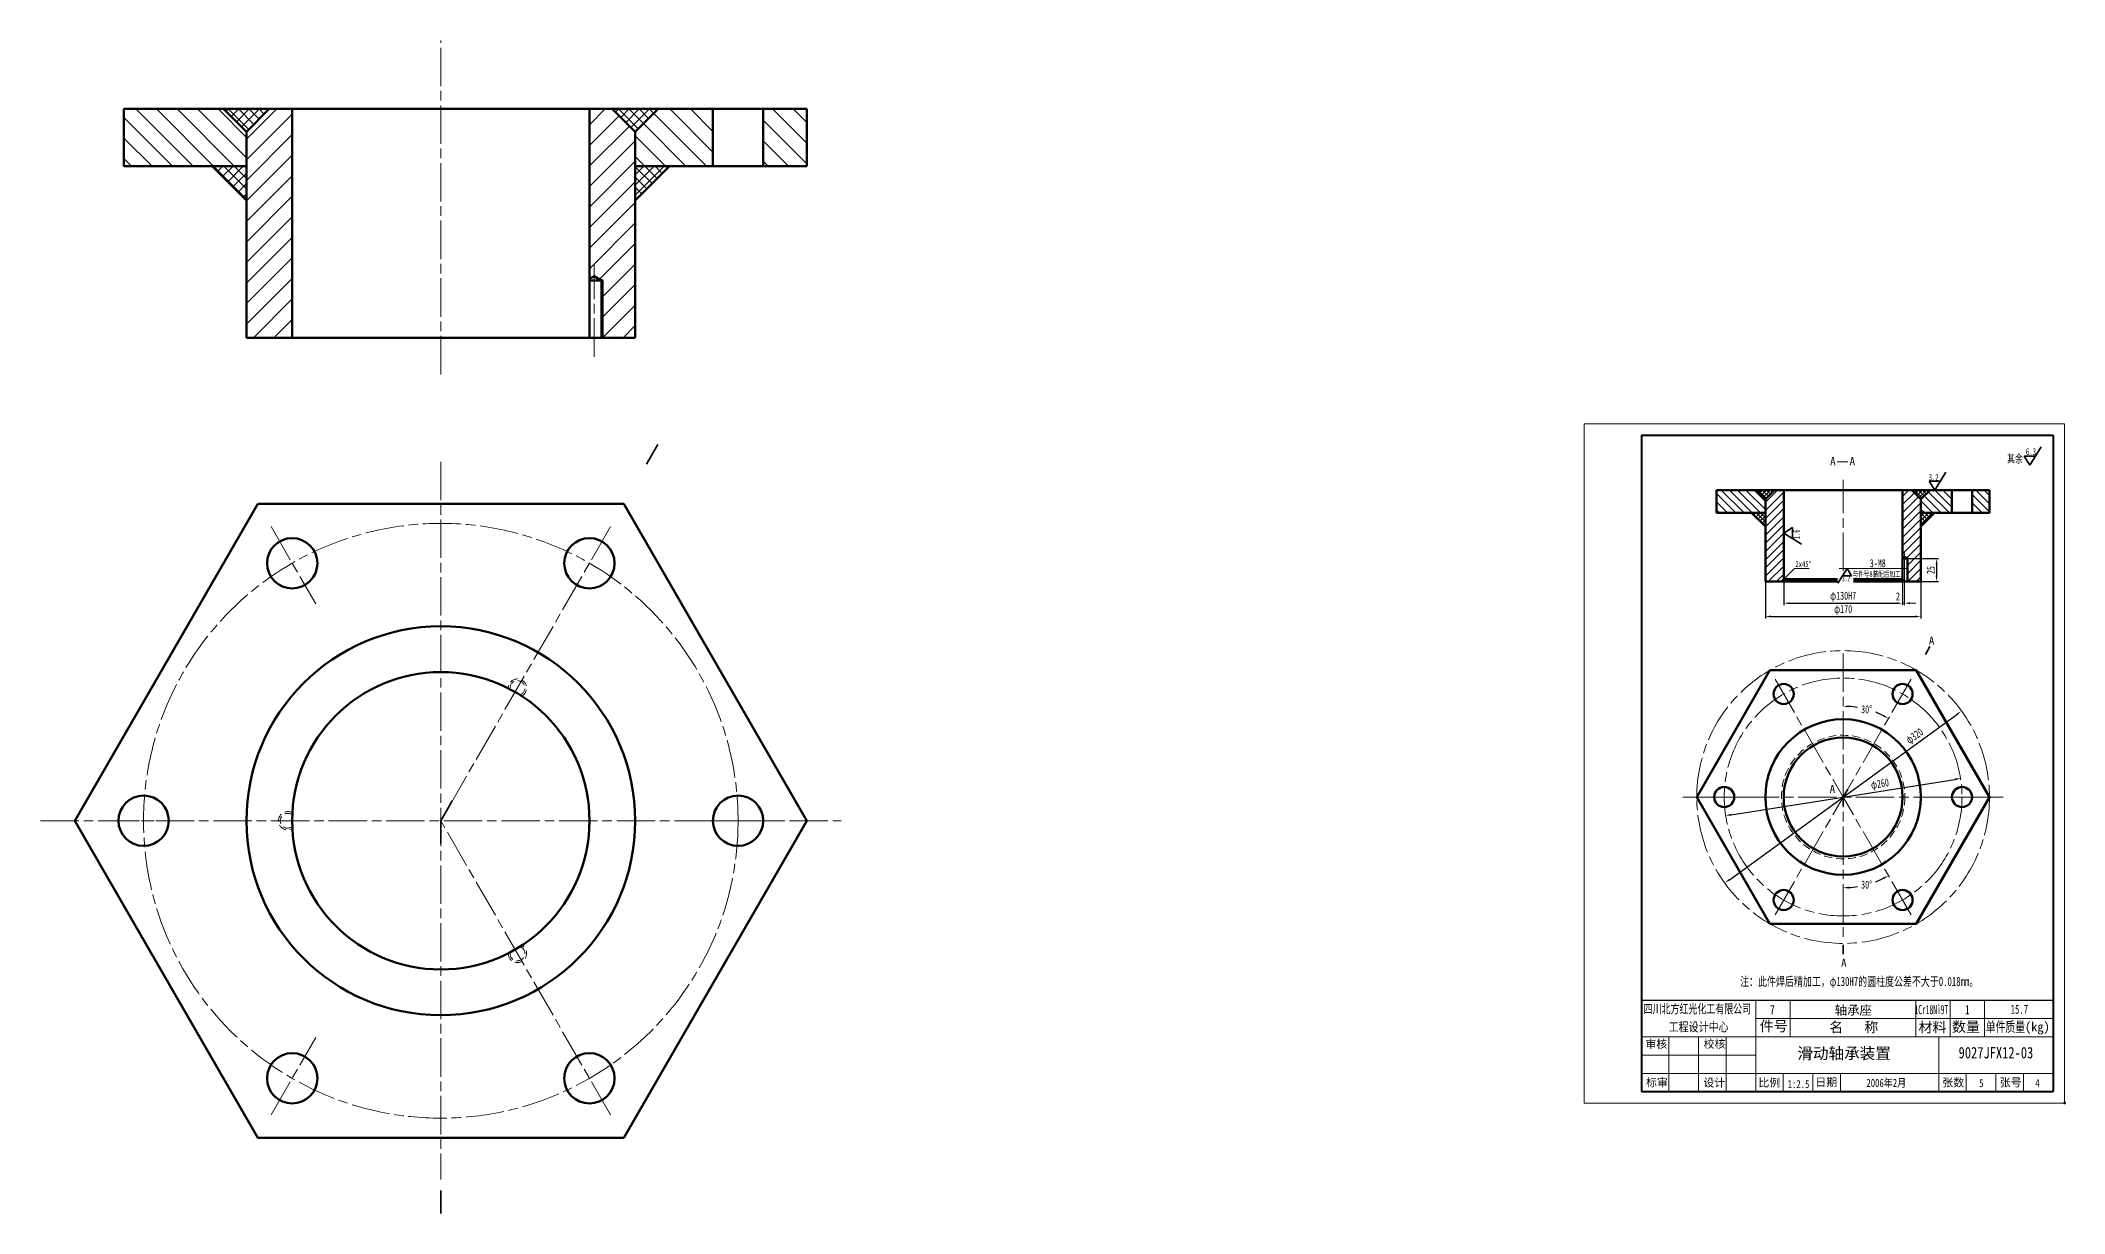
# Model space of a CAD drawing. Header units: millimetres. Extents: x 17368 to 100025, y -24769 to 12950.
# Drawn here: x 71173 to 72058, y -1534 to -1021 of the extents above; entities that cross this region are included whole.
import ezdxf
from ezdxf.enums import TextEntityAlignment as Align

# ---------------------------------------------------------------- set-up
doc = ezdxf.new("R2010")
doc.units = ezdxf.units.MM
doc.header["$LTSCALE"] = 2.8
for name, pattern in [('AM_ISO08W050', [18, 12, -1.5, 3, -1.5]), ('AM_ISO08W050x2', [9, 6, -0.75, 1.5, -0.75]), ('YSYWPCG_HIDDEN', [0.375, 0.25, -0.125])]:
    doc.linetypes.add(name, pattern=pattern)
doc.layers.get('0').update_dxf_attribs({"lineweight": 50})
doc.layers.get('Defpoints').update_dxf_attribs({"lineweight": 50})
for name, color, linetype, lineweight in [('AM_0N', 7, 'Continuous', 50), ('AM_4N', 3, 'Continuous', 15), ('AM_7N', 4, 'AM_ISO08W050', 15), ('bhatch', 5, 'Continuous', 15), ('d1', 3, 'Continuous', 15), ('dim', 7, 'Continuous', 15), ('图层4', 4, 'Continuous', 30), ('图层8', 4, 'Continuous', 50), ('细实线', 5, 'Continuous', 15)]:
    doc.layers.add(name, color=color, linetype=linetype, lineweight=lineweight)
doc.styles.add('1', font='SimSun.ttf', dxfattribs={"height": 5})
doc.styles.add('chinese', font='', dxfattribs={"width": 0.8, "height": 5})
doc.styles.add('仿宋体', font='', dxfattribs={"width": 0.7, "height": 3.5})
doc.styles.add('样式 1', font='', dxfattribs={"width": 0.8, "height": 4})
doc.styles.get('chinese').set_extended_font_data('FangSong_GB2312')
doc.styles.get('仿宋体').set_extended_font_data('FangSong_GB2312')
doc.styles.get('样式 1').set_extended_font_data('FangSong_GB2312')
doc.dimstyles.new('ISO-25', dxfattribs={"dimtxt": 3.5, "dimasz": 2.5, "dimexe": 1.25, "dimexo": 0.625, "dimtad": 1, "dimdsep": 46, "dimtxsty": '仿宋体', "dimcen": 2.5, "dimadec": 0, "dimazin": 0, "dimtfac": 1, "dimtmove": 0, "dimatfit": 1, "dimfxl": 0, "dimarcsym": 0})
pattern_1 = [(45, (5629.4945, -779.306), (-2.24506403, 2.24506403), []), (135, (5629.4945, -779.306), (-2.24506403, -2.24506403), [])]
pattern_2 = [(45, (45673.7587, -1108.839), (-0.89802561, 0.89802561), []), (135, (45673.7587, -1108.839), (-0.89802561, -0.89802561), [])]

# ---------------------------------------------------------------- blocks, each defined once
blk = doc.blocks.new('*D1621')
at = {"layer": 'Defpoints', "color": 0, "lineweight": 15}
for p in [(71989.18, -1247.47), (71989.18, -1257.47), (72001.97, -1257.47)]:
    blk.add_point(p, dxfattribs=at)
at = {"layer": '细实线', "color": 0, "lineweight": -2}
for p, q in [((71989.81, -1247.47), (72002.77, -1247.47)), ((72001.97, -1249.97), (72001.97, -1254.97)), ((71989.81, -1257.47), (72002.77, -1257.47))]:
    blk.add_line(p, q, dxfattribs=at)
at = {"layer": '细实线', "color": 0, "lineweight": 15}
for points in [[(72001.55, -1249.97), (72002.38, -1249.97), (72001.97, -1247.47)], [(72001.55, -1254.97), (72002.38, -1254.97), (72001.97, -1257.47)]]:
    blk.add_solid(points, dxfattribs=at)
at = {"layer": '细实线', "color": 0, "lineweight": 15, "insert": (71999.42, -1252.47), "char_height": 3.5, "attachment_point": 5, "rotation": 90, "style": '仿宋体'}
blk.add_mtext('25', dxfattribs=at)
blk = doc.blocks.new('*D1622')
at = {"layer": 'Defpoints', "color": 0, "lineweight": 15}
for p in [(72012.45, -1343.57), (71909.73, -1359.79)]:
    blk.add_point(p, dxfattribs=at)
at = {"layer": '细实线', "color": 0, "lineweight": -2}
blk.add_line((71912.2, -1359.4), (72009.99, -1343.96), dxfattribs=at)
at = {"layer": '细实线', "color": 0, "lineweight": 15}
for points in [[(72009.92, -1343.55), (72010.05, -1344.37), (72012.45, -1343.57)], [(71912.13, -1358.99), (71912.26, -1359.81), (71909.73, -1359.79)]]:
    blk.add_solid(points, dxfattribs=at)
at = {"layer": '细实线', "color": 0, "lineweight": 15, "insert": (71977.22, -1346.28), "char_height": 3.5, "attachment_point": 5, "rotation": 8.97208, "style": '仿宋体'}
blk.add_mtext('φ260', dxfattribs=at)
blk = doc.blocks.new('*D1623')
at = {"layer": 'Defpoints', "color": 0, "lineweight": 15}
for p in [(72012.88, -1314.08), (71909.3, -1389.28)]:
    blk.add_point(p, dxfattribs=at)
at = {"layer": '细实线', "color": 0, "lineweight": -2}
blk.add_line((71911.33, -1387.81), (72010.86, -1315.55), dxfattribs=at)
at = {"layer": '细实线', "color": 0, "lineweight": 15}
for points in [[(72010.61, -1315.21), (72011.1, -1315.88), (72012.88, -1314.08)], [(71911.08, -1387.48), (71911.57, -1388.15), (71909.3, -1389.28)]]:
    blk.add_solid(points, dxfattribs=at)
at = {"layer": '细实线', "color": 0, "lineweight": 15, "insert": (71992.58, -1325.34), "char_height": 3.5, "attachment_point": 5, "rotation": 35.98204, "style": '仿宋体'}
blk.add_mtext('φ320', dxfattribs=at)
blk = doc.blocks.new('*D1624')
at = {"layer": 'Defpoints', "color": 0, "lineweight": 15}
for p in [(71935.09, -1247.11), (71987.09, -1245.4), (71987.09, -1266.94)]:
    blk.add_point(p, dxfattribs=at)
at = {"layer": '细实线', "color": 0, "lineweight": -2}
for p, q in [((71935.09, -1247.73), (71935.09, -1267.74)), ((71987.09, -1246.02), (71987.09, -1267.74)), ((71937.59, -1266.94), (71984.59, -1266.94))]:
    blk.add_line(p, q, dxfattribs=at)
at = {"layer": '细实线', "color": 0, "lineweight": 15}
for points in [[(71937.59, -1266.53), (71937.59, -1267.36), (71935.09, -1266.94)], [(71984.59, -1266.53), (71984.59, -1267.36), (71987.09, -1266.94)]]:
    blk.add_solid(points, dxfattribs=at)
at = {"layer": '细实线', "color": 0, "lineweight": 15, "insert": (71961.09, -1264.13), "char_height": 3.5, "attachment_point": 5, "style": '仿宋体'}
blk.add_mtext('φ130H7', dxfattribs=at)
blk = doc.blocks.new('*D1625')
at = {"layer": 'Defpoints', "color": 0, "lineweight": 15}
for p in [(71927.09, -1251.52), (71995.09, -1251.52), (71995.09, -1272.77)]:
    blk.add_point(p, dxfattribs=at)
at = {"layer": '细实线', "color": 0, "lineweight": -2}
for p, q in [((71927.09, -1252.14), (71927.09, -1273.57)), ((71995.09, -1252.14), (71995.09, -1273.57)), ((71929.59, -1272.77), (71992.59, -1272.77))]:
    blk.add_line(p, q, dxfattribs=at)
at = {"layer": '细实线', "color": 0, "lineweight": 15}
for points in [[(71929.59, -1272.35), (71929.59, -1273.18), (71927.09, -1272.77)], [(71992.59, -1272.35), (71992.59, -1273.18), (71995.09, -1272.77)]]:
    blk.add_solid(points, dxfattribs=at)
at = {"layer": '细实线', "color": 0, "lineweight": 15, "insert": (71961.09, -1269.95), "char_height": 3.5, "attachment_point": 5, "style": '仿宋体'}
blk.add_mtext('φ170', dxfattribs=at)
blk = doc.blocks.new('*D1626')
at = {"layer": 'Defpoints', "color": 0, "lineweight": 15}
for p in [(71961.09, -1288.93), (71990.8, -1300.23), (71974.66, -1314.4), (71961.09, -1351.68), (71961.09, -1414.43)]:
    blk.add_point(p, dxfattribs=at)
at = {"layer": '细实线', "color": 0, "lineweight": -2}
for start, end in [(80.87708, 86.38848), (63.61152, 68.9679)]:
    blk.add_arc((71961.09, -1351.68), 39.67, start, end, dxfattribs=at)
at = {"layer": '细实线', "color": 0, "lineweight": 15}
for points in [[(71963.58, -1312.51), (71963.6, -1311.67), (71961.09, -1312.01)], [(71978.92, -1315.78), (71978.53, -1316.51), (71980.93, -1317.33)]]:
    blk.add_solid(points, dxfattribs=at)
at = {"layer": '细实线', "color": 0, "lineweight": 15, "insert": (71971.36, -1313.36), "char_height": 3.5, "attachment_point": 5, "rotation": 359, "style": '仿宋体'}
blk.add_mtext('30°', dxfattribs=at)
blk = doc.blocks.new('*D1627')
at = {"layer": 'Defpoints', "color": 0, "lineweight": 15}
for p in [(71961.09, -1288.93), (71961.09, -1351.68), (71967.98, -1390.74), (71990.8, -1403.13), (71961.09, -1414.43)]:
    blk.add_point(p, dxfattribs=at)
at = {"layer": '细实线', "color": 0, "lineweight": -2}
for start, end in [(291.10234, 296.38848), (273.61152, 279.07939)]:
    blk.add_arc((71961.09, -1351.68), 39.67, start, end, dxfattribs=at)
at = {"layer": '细实线', "color": 0, "lineweight": 15}
for points in [[(71978.53, -1386.85), (71978.92, -1387.58), (71980.93, -1386.03)], [(71963.6, -1391.69), (71963.58, -1390.85), (71961.09, -1391.35)]]:
    blk.add_solid(points, dxfattribs=at)
at = {"layer": '细实线', "color": 0, "lineweight": 15, "insert": (71971.36, -1390), "char_height": 3.5, "attachment_point": 5, "rotation": 359, "style": '仿宋体'}
blk.add_mtext('30°', dxfattribs=at)

msp = doc.modelspace()

# ---------------------------------------------------------------- hatches: boundary and pattern name
at = {"layer": '细实线', "lineweight": 15}
h = msp.add_hatch(dxfattribs=at)
h.set_pattern_fill('ANSI31', color=256, scale=2, angle=90, style=0)
h.set_pattern_definition([(135, (5629.4945, -779.306), (-4.49012806, -4.49012806), [])])
h.paths.add_polyline_path([(71262.82582, -1075.89595), (71262.82582, -1060.89595), (71252.82582, -1050.89595), (71209.26182, -1050.89595), (71209.26182, -1075.89595)])
h.paths.add_polyline_path([(71466.8258, -1075.89595), (71466.8258, -1050.89595), (71442.82582, -1050.89595), (71432.82582, -1060.89595), (71432.82582, -1075.89595)])
h.paths.add_polyline_path([(71507.82582, -1075.89595), (71507.82582, -1050.89595), (71488.8258, -1050.89595), (71488.8258, -1075.89595)])
h = msp.add_hatch(dxfattribs=at)
h.set_pattern_fill('ANSI37', color=256, style=0)
h.set_pattern_definition(pattern_1)
h.paths.add_polyline_path([(71272.82582, -1050.89595), (71259.82582, -1050.89595), (71252.82582, -1050.89595), (71262.82582, -1060.89595)])
h.paths.add_polyline_path([(71442.82582, -1050.89595), (71435.82582, -1050.89595), (71422.82582, -1050.89595), (71432.82582, -1060.89595)])
h = msp.add_hatch(dxfattribs=at)
h.set_pattern_fill('ANSI31', color=256, scale=2, style=0)
h.paths.add_polyline_path([(71262.82582, -1150.89595), (71282.82582, -1150.89595), (71282.82582, -1050.89595), (71272.82582, -1050.89595), (71262.82582, -1060.89595)])
h.paths.add_polyline_path([(71412.82582, -1125.18397), (71414.82582, -1124.02927), (71418.05901, -1125.89595), (71418.82582, -1125.89595), (71418.82582, -1131.66276), (71418.82582, -1150.89595), (71432.82582, -1150.89595), (71432.82582, -1060.89595), (71422.82582, -1050.89595), (71412.82582, -1050.89595)])
h = msp.add_hatch(dxfattribs=at)
h.set_pattern_fill('ANSI37', color=256, style=0)
h.set_pattern_definition(pattern_1)
h.paths.add_polyline_path([(71262.82582, -1090.89595), (71262.82582, -1075.89595), (71247.82582, -1075.89595)])
h.paths.add_polyline_path([(71432.82582, -1090.89595), (71447.82582, -1075.89595), (71432.82582, -1075.89595)])
h = msp.add_hatch(dxfattribs=at)
h.set_pattern_fill('ANSI31', color=256, scale=0.8, angle=90, style=0)
h.set_pattern_definition([(135, (45673.7587, -1108.839), (-1.79605122, -1.79605122), [])])
h.paths.add_polyline_path([(71927.09124, -1227.47499), (71927.09124, -1221.47499), (71923.09124, -1217.47499), (71905.66564, -1217.47499), (71905.66564, -1227.47499)])
h.paths.add_polyline_path([(72008.69123, -1227.47499), (72008.69123, -1217.47499), (71999.09124, -1217.47499), (71995.09124, -1221.47499), (71995.09124, -1227.47499)])
h.paths.add_polyline_path([(72025.09124, -1227.47499), (72025.09124, -1217.47499), (72017.49123, -1217.47499), (72017.49123, -1227.47499)])
h = msp.add_hatch(dxfattribs=at)
h.set_pattern_fill('ANSI37', color=256, scale=0.4, style=0)
h.set_pattern_definition(pattern_2)
h.paths.add_polyline_path([(71931.09124, -1217.47499), (71925.89124, -1217.47499), (71923.09124, -1217.47499), (71927.09124, -1221.47499)])
h.paths.add_polyline_path([(71999.09124, -1217.47499), (71996.29124, -1217.47499), (71991.09124, -1217.47499), (71995.09124, -1221.47499)])
h = msp.add_hatch(dxfattribs=at)
h.set_pattern_fill('ANSI31', color=256, scale=0.8, style=0)
h.set_pattern_definition([(45, (43421.961, -797.1166), (-1.79605122, 1.79605122), [])])
h.paths.add_polyline_path([(71927.09124, -1257.47499), (71935.09124, -1257.47499), (71935.09124, -1217.47499), (71931.09124, -1217.47499), (71927.09124, -1221.47499)])
h.paths.add_polyline_path([(71987.09124, -1247.1902), (71987.89124, -1246.72832), (71989.18451, -1247.47499), (71989.49124, -1247.47499), (71989.49124, -1249.78172), (71989.49124, -1257.47499), (71995.09124, -1257.47499), (71995.09124, -1221.47499), (71991.09124, -1217.47499), (71987.09124, -1217.47499)])
h = msp.add_hatch(dxfattribs=at)
h.set_pattern_fill('ANSI37', color=256, scale=0.4, style=0)
h.set_pattern_definition(pattern_2)
h.paths.add_polyline_path([(71927.09124, -1233.47499), (71927.09124, -1227.47499), (71921.09124, -1227.47499)])
h.paths.add_polyline_path([(71995.09124, -1233.47499), (72001.09124, -1227.47499), (71995.09124, -1227.47499)])

# ---------------------------------------------------------------- linework, layer by layer
for p, q in [((71209.26182, -1050.89595), (71209.26182, -1075.89595)), ((71456.9542, -1050.89595), (71209.26182, -1050.89595)), ((71262.82582, -1060.89595), (71252.82582, -1050.89595)), ((71262.82582, -1060.89595), (71272.82582, -1050.89595)), ((71282.82582, -1150.89595), (71282.82582, -1050.89595)), ((71412.82582, -1150.89595), (71412.82582, -1050.89595)), ((71432.82582, -1060.89595), (71422.82582, -1050.89595)), ((71432.82582, -1060.89595), (71442.82582, -1050.89595)), ((71507.82582, -1050.89595), (71435.82582, -1050.89595)), ((71507.82582, -1075.89595), (71507.82582, -1050.89595)), ((71262.82582, -1150.89595), (71262.82582, -1060.89595)), ((71432.82582, -1150.89595), (71432.82582, -1060.89595)), ((71209.26182, -1075.89595), (71262.82582, -1075.89595)), ((71262.82582, -1090.89595), (71247.82582, -1075.89595)), ((71507.82582, -1075.89595), (71432.82582, -1075.89595)), ((71432.82582, -1090.89595), (71447.82582, -1075.89595)), ((71412.82582, -1150.89595), (71412.82582, -1125.18397)), ((71262.82582, -1150.89595), (71432.82582, -1150.89595)), ((71905.66564, -1217.47499), (71905.66564, -1227.47499)), ((72004.74259, -1217.47499), (71905.66564, -1217.47499)), ((71927.09124, -1221.47499), (71923.09124, -1217.47499)), ((71927.09124, -1221.47499), (71931.09124, -1217.47499)), ((71927.09124, -1257.47499), (71927.09124, -1221.47499)), ((71935.09124, -1256.47499), (71935.09124, -1217.47499)), ((71987.09124, -1256.47499), (71987.09124, -1217.47499)), ((71995.09124, -1221.47499), (71991.09124, -1217.47499)), ((71995.09124, -1221.47499), (71999.09124, -1217.47499)), ((71995.09124, -1257.47499), (71995.09124, -1221.47499)), ((72025.09124, -1217.47499), (71996.29124, -1217.47499)), ((72025.09124, -1227.47499), (72025.09124, -1217.47499)), ((71905.66564, -1227.47499), (71927.09124, -1227.47499)), ((71927.09124, -1233.47499), (71921.09124, -1227.47499)), ((72025.09124, -1227.47499), (71995.09124, -1227.47499)), ((71995.09124, -1233.47499), (72001.09124, -1227.47499)), ((71987.09124, -1256.47499), (71987.09124, -1247.1902)), ((71935.09124, -1256.47499), (71934.09124, -1257.47499)), ((71935.09124, -1256.47499), (71958.66959, -1256.47499)), ((71965.57459, -1256.47499), (71987.09124, -1256.47499)), ((71988.09124, -1257.47499), (71987.09124, -1256.47499)), ((71927.09124, -1257.47499), (71958.66959, -1257.47499)), ((71965.57459, -1257.47499), (71995.09124, -1257.47499))]:
    msp.add_line(p, q)
at = {"lineweight": 35}
for p, q in [((71437.78806, -1206.23599), (71442.78806, -1197.57573)), ((72045.22798, -1202.60572), (72040.22798, -1202.60572)), ((72040.22798, -1202.60572), (72042.72798, -1206.60572)), ((72042.72798, -1206.60572), (72047.72798, -1198.60572)), ((72001.15049, -1217.47499), (72006.02549, -1209.67499)), ((72001.15049, -1217.47499), (71998.71299, -1213.57499)), ((71998.71299, -1213.57499), (72003.58799, -1213.57499)), ((71938.99124, -1233.89452), (71935.09124, -1236.33202)), ((71935.09124, -1236.33202), (71942.89124, -1241.20702)), ((71938.99124, -1238.76952), (71938.99124, -1233.89452)), ((71962.79919, -1251.76697), (71958.79919, -1258.16697)), ((71960.79919, -1254.96697), (71964.79919, -1254.96697)), ((71964.79919, -1254.96697), (71962.79919, -1251.76697)), ((71997.07613, -1289.35151), (71999.07613, -1285.88741)), ((71347.8258, -1362.05515), (71352.82581, -1353.3949)), ((71961.09123, -1351.67917), (71963.09123, -1348.21507)), ((71961.09124, -1351.67917), (71961.09124, -1355.67917)), ((71347.82582, -1362.05515), (71347.82582, -1372.05515)), ((71961.09124, -1420.35671), (71961.09124, -1416.35671)), ((71347.82582, -1533.74899), (71347.82582, -1523.74899))]:
    msp.add_line(p, q, dxfattribs=at)
for points in [[(71267.82582, -1223.49109), (71187.82582, -1362.05515), (71267.82582, -1500.61921), (71427.82582, -1500.61921), (71507.82582, -1362.05515), (71427.82582, -1223.49109)], [(71929.09124, -1296.25355), (71897.09124, -1351.67917), (71929.09124, -1407.1048), (71993.09124, -1407.1048), (72025.09124, -1351.67917), (71993.09124, -1296.25355)]]:
    msp.add_lwpolyline(points, close=True)
for centre, radius in [((71282.82582, -1249.47184), 11), ((71412.82583, -1249.47184), 11), ((71347.82582, -1362.05515), 85), ((71347.82582, -1362.05515), 65), ((71935.09123, -1306.64585), 4.4), ((71987.09124, -1306.64585), 4.4), ((71961.09124, -1351.67917), 34), ((71961.09124, -1351.67917), 26), ((71217.82581, -1362.05515), 11), ((71477.82583, -1362.05515), 11), ((71909.09123, -1351.67917), 4.4), ((72013.09124, -1351.67917), 4.4), ((71935.09123, -1396.7125), 4.4), ((71987.09124, -1396.7125), 4.4), ((71282.82582, -1474.63846), 11), ((71412.82583, -1474.63846), 11)]:
    msp.add_circle(centre, radius)
at = {"color": 7}
msp.add_point((72057.91076, -1485.4735), dxfattribs=at)
at = {"layer": 'AM_0N', "extrusion": (-1, 6.12303e-17, 0)}
for p, q in [((71466.8258, -1075.89595), (71466.8258, -1050.89595)), ((71488.8258, -1075.89595), (71488.8258, -1050.89595)), ((72008.69123, -1227.47499), (72008.69123, -1217.47499)), ((72017.49123, -1227.47499), (72017.49123, -1217.47499))]:
    msp.add_line(p, q, dxfattribs=at)
at = {"layer": 'AM_0N'}
for p, q in [((71412.82582, -1125.18397), (71414.82582, -1124.02927)), ((71418.05901, -1125.89595), (71414.82582, -1124.02927)), ((71418.05901, -1130.89595), (71418.05901, -1125.89595)), ((71987.09124, -1247.1902), (71987.89124, -1246.72832)), ((71989.18451, -1247.47499), (71987.89124, -1246.72832)), ((71989.18451, -1249.47499), (71989.18451, -1247.47499))]:
    msp.add_line(p, q, dxfattribs=at)
at = {"layer": 'AM_0N', "extrusion": (-8.99393e-13, 1, 0)}
for p, q in [((71412.82582, -1125.89595), (71418.05901, -1125.89595)), ((71412.82582, -1125.89595), (71418.82582, -1125.89595)), ((71987.09124, -1247.47499), (71989.18451, -1247.47499)), ((71987.09124, -1247.47499), (71989.49124, -1247.47499))]:
    msp.add_line(p, q, dxfattribs=at)
at = {"layer": 'AM_0N', "extrusion": (1, 8.99393e-13, 0)}
for p, q in [((71418.05901, -1150.89595), (71418.05901, -1130.89595)), ((71989.18451, -1257.47499), (71989.18451, -1249.47499))]:
    msp.add_line(p, q, dxfattribs=at)
at = {"layer": 'AM_4N'}
for p, q in [((71418.82582, -1131.66276), (71418.82582, -1125.89595)), ((71989.49124, -1249.78172), (71989.49124, -1247.47499))]:
    msp.add_line(p, q, dxfattribs=at)
at = {"layer": 'AM_4N', "extrusion": (1, 8.99393e-13, 0)}
for p, q in [((71418.82582, -1150.89595), (71418.82582, -1131.66276)), ((71989.49124, -1257.47499), (71989.49124, -1249.78172))]:
    msp.add_line(p, q, dxfattribs=at)
at = {"layer": 'AM_4N', "linetype": 'YSYWPCG_HIDDEN', "lineweight": 15, "ltscale": 5}
msp.add_circle((71961.09124, -1351.67917), 27, dxfattribs=at)
for centre, radius, start, end in [((71381.32565, -1304.03141), 4, 298.5084189, 181.49186079), ((71381.32565, -1304.03141), 3.23319, 290.69394531, 189.30633439), ((71280.82572, -1362.05508), 4, 58.50565599, 301.4942197), ((71280.82572, -1362.05508), 3.23319, 50.69024951, 309.30962618), ((71381.32565, -1420.07874), 4, 178.51025006, 61.48959455), ((71381.32565, -1420.07874), 3.23319, 170.6965227, 69.30332192)]:
    msp.add_arc(centre, radius, start, end, dxfattribs=at)
at = {"layer": 'AM_7N', "linetype": 'AM_ISO08W050x2'}
for p, q in [((71347.82582, -1166.9098), (71347.82582, -1020.9536)), ((71347.82582, -1205.1704), (71347.82582, -1518.9399)), ((71961.09124, -1252.84927), (71961.09124, -1213.03527)), ((71273.56356, -1233.42914), (71293.10426, -1267.27463)), ((71422.08808, -1233.42914), (71347.82582, -1362.05515)), ((71961.09124, -1288.92527), (71961.09124, -1414.43307)), ((71931.38633, -1300.22877), (71961.09124, -1351.67917)), ((71990.79614, -1300.22877), (71961.09124, -1351.67917)), ((71891.06095, -1351.67917), (72031.12151, -1351.67917)), ((71901.68143, -1351.67917), (71917.31399, -1351.67917)), ((71931.38633, -1403.12958), (71961.09124, -1351.67917)), ((71990.79614, -1403.12958), (71961.09124, -1351.67917)), ((72020.50105, -1351.67917), (72004.86849, -1351.67917)), ((71172.7501, -1362.05515), (71522.9015, -1362.05515)), ((71199.3013, -1362.05515), (71238.3827, -1362.05515)), ((71422.08808, -1490.68116), (71347.82582, -1362.05515)), ((71496.35034, -1362.05515), (71457.26894, -1362.05515)), ((71273.56356, -1490.68116), (71293.10426, -1456.83567))]:
    msp.add_line(p, q, dxfattribs=at)
at = {"layer": 'AM_7N', "linetype": 'AM_ISO08W050x2', "extrusion": (1, 8.99393e-13, 0)}
for p, q in [((71414.82582, -1159.19595), (71414.82582, -1119.09995)), ((71987.89124, -1260.79499), (71987.89124, -1244.75659))]:
    msp.add_line(p, q, dxfattribs=at)
at = {"layer": 'AM_7N', "linetype": 'AM_ISO08W050x2'}
for centre, radius in [((71347.8258, -1362.05515), 129.99999), ((71961.09124, -1351.67916), 63.99999), ((71961.09123, -1351.67917), 52)]:
    msp.add_circle(centre, radius, dxfattribs=at)
at = {"layer": 'd1', "color": 7}
for p, q in [((71847.91076, -1188.4735), (72057.91076, -1188.4735)), ((71847.91076, -1188.4735), (71847.91076, -1485.4735)), ((72057.91076, -1188.4735), (72057.91076, -1485.4735)), ((71922.91076, -1440.4735), (71922.91076, -1480.4735)), ((71937.91076, -1440.4735), (71937.91076, -1456.4735)), ((71992.91076, -1440.4735), (71992.91076, -1456.4735)), ((72007.91076, -1440.4735), (72007.91076, -1456.4735)), ((72022.91076, -1440.4735), (72022.91076, -1456.4735)), ((71922.91076, -1448.4735), (72052.91076, -1448.4735)), ((71872.91076, -1456.4735), (72052.91076, -1456.4735)), ((71884.91076, -1456.4735), (71884.91076, -1480.4735)), ((71897.91076, -1456.4735), (71897.91076, -1480.4735)), ((71909.91076, -1456.4735), (71909.91076, -1480.4735)), ((72002.91076, -1456.4735), (72002.91076, -1480.4735)), ((71872.91076, -1464.4735), (71922.91076, -1464.4735)), ((71872.91076, -1472.4735), (72052.91076, -1472.4735)), ((71934.91076, -1472.4735), (71934.91076, -1480.4735)), ((71947.91076, -1472.4735), (71947.91076, -1480.4735)), ((71959.91076, -1472.4735), (71959.91076, -1480.4735)), ((72014.91076, -1472.4735), (72014.91076, -1480.4735)), ((72027.91076, -1472.4735), (72027.91076, -1480.4735)), ((72039.91076, -1472.4735), (72039.91076, -1480.4735)), ((71847.91076, -1485.4735), (72057.91076, -1485.4735))]:
    msp.add_line(p, q, dxfattribs=at)
at = {"layer": 'd1', "color": 7, "lineweight": 30}
msp.add_line((71872.91076, -1440.4735), (72052.91076, -1440.4735), dxfattribs=at)
at = {"layer": 'd1', "color": 7}
msp.add_point((72057.91076, -1485.4735), dxfattribs=at)
msp.add_point((72057.91076, -1485.4735), dxfattribs=at)
at = {"layer": '图层8', "color": 7, "lineweight": 40}
for p, q in [((71872.91076, -1193.4735), (72052.91076, -1193.4735)), ((71872.91076, -1193.4735), (71872.91076, -1480.4735)), ((72052.91076, -1193.4735), (72052.91076, -1480.4735)), ((71872.91076, -1480.4735), (72052.91076, -1480.4735))]:
    msp.add_line(p, q, dxfattribs=at)
at = {"layer": '细实线'}
msp.add_line((71958.5319, -1205.08243), (71963.1103, -1205.08243), dxfattribs=at)
at = {"layer": '细实线', "lineweight": 15}
for p, q in [((71934.09124, -1257.47499), (71939.79926, -1251.76697)), ((71939.79926, -1251.76697), (71946.21389, -1251.76697)), ((71959.36849, -1251.76697), (71986.99124, -1251.76697)), ((71987.09124, -1258.09999), (71987.09124, -1267.74187)), ((71987.89124, -1258.09999), (71987.89124, -1267.74187)), ((71987.89124, -1266.94187), (71987.09124, -1266.94187)), ((71990.39124, -1266.94187), (71992.89124, -1266.94187))]:
    msp.add_line(p, q, dxfattribs=at)
for points in [[(71986.99124, -1251.35031), (71986.99124, -1252.18364), (71989.49124, -1251.76697)], [(71984.59124, -1266.52521), (71984.59124, -1267.35854), (71987.09124, -1266.94187)], [(71990.39124, -1266.52521), (71990.39124, -1267.35854), (71987.89124, -1266.94187)]]:
    msp.add_solid(points, dxfattribs=at)

# ---------------------------------------------------------------- texts
at = {"layer": 'bhatch', "style": '仿宋体'}
for s, height, p in [('轴承座', 4, (71965.53375, -1446.871)), ('滑动轴承装置', 5, (71961.51835, -1466.21952))]:
    msp.add_text(s, height=height, dxfattribs=at).set_placement(p, align=Align.CENTER)
for s, width, p in [('1Cr18Ni9Ti', 0.5, (72000.50467, -1446.59779)), ('1', 0.7, (72015.43153, -1446.61735)), ('15.7', 0.7, (72038.1571, -1446.43696))]:
    msp.add_text(s, height=4, dxfattribs=dict(at, width=width)).set_placement(p, align=Align.CENTER)
at = {"layer": 'bhatch', "insert": (71916.04032, -1430.29042), "char_height": 4, "width": 106.095969, "attachment_point": 1, "style": '仿宋体'}
msp.add_mtext('注：此件焊后精加工，φ130H7的圆柱度公差不大于0.018mm。', dxfattribs=at)
at = {"layer": 'bhatch', "style": '样式 1', "width": 0.6, "flags": 4}
msp.add_attdef('6.3', text='6.3', height=3, dxfattribs=at).set_placement((72045.44799, -1202.17903), align=Align.RIGHT)
at = {"layer": 'bhatch', "lineweight": 15, "style": '样式 1', "width": 0.6, "flags": 4}
for height, p in [(2.925, (72002.82466, -1213.33139)), (2.4, (71964.12089, -1257.42854))]:
    msp.add_attdef('3.2', text='6.3', height=height, dxfattribs=at).set_placement(p, align=Align.RIGHT)
at = {"layer": 'bhatch', "style": '样式 1', "width": 0.6, "flags": 4}
msp.add_attdef('1.6', text='6.3', height=2.925, rotation=90, dxfattribs=at).set_placement((71942.09144, -1234.71676), align=Align.RIGHT)
at = {"layer": 'd1', "color": 7}
for s, height, style, p in [('件号', 4.5, 'chinese', (71924.6327, -1454.07932)), ('名   称', 4.5, 'chinese', (71955.01206, -1454.51249)), ('材料', 4.5, 'chinese', (71994.02628, -1454.53954)), ('数量', 4.5, 'chinese', (72008.67106, -1454.36886)), ('(kg)', 4, '1', (72040.59158, -1454.13079))]:
    msp.add_text(s, height=height, dxfattribs=dict(at, style=style)).set_placement(p)
at = {"layer": 'd1', "color": 7, "style": 'chinese', "width": 0.7}
msp.add_text('单件质量', height=4.5, dxfattribs=at).set_placement((72023.4705, -1454.36886))
at = {"layer": 'd1', "color": 7, "char_height": 3.5, "attachment_point": 1, "style": '1'}
for s, insert, width in [('{\\fSimSun|b0|i0|c134|p54;审核}', (71874.6387, -1457.92421), 13.9439355), ('{\\fSimSun|b0|i0|c134|p54;校核}', (71900.07758, -1457.87192), 13.9439355), ('{\\fSimSun|b0|i0|c134|p54;标审}', (71874.88294, -1474.71624), 16.1116701), ('{\\fSimSun|b0|i0|c134|p54;设计}', (71899.9748, -1474.80048), 13.9439355), ('\\f宋体|b0|i0|c134|p54;比例', (71924.04597, -1474.80913), 13.9439355), ('\\f宋体|b0|i0|c134|p54;日期', (71948.9461, -1474.60599), 13.9439355), ('\\f宋体|b0|i0|c134|p54;张数', (72004.44379, -1474.75184), 13.9439355), ('\\f宋体|b0|i0|c134|p54;张号', (72029.58012, -1474.69375), 13.9439355)]:
    msp.add_mtext(s, dxfattribs=dict(at, insert=insert, width=width))
at = {"layer": 'dim', "style": '仿宋体'}
for p in [(71956.60231, -1204.8539), (71965.12174, -1204.8539), (71999.76493, -1283.34062), (71956.39633, -1348.13272), (71961.38863, -1424.14892)]:
    msp.add_text('A', height=3.5, dxfattribs=at).set_placement(p, align=Align.MIDDLE)
at = {"layer": '图层4', "color": 7, "ltscale": 40, "style": '仿宋体', "width": 0.8}
msp.add_text('工程设计中心', height=4, dxfattribs=at).set_placement((71884.80637, -1454.16427))
at = {"layer": '图层4', "color": 7, "style": '样式 1', "width": 0.8}
msp.add_text('2006年2月', height=3.5, dxfattribs=at).set_placement((71979.95503, -1478.40481), align=Align.CENTER)
at = {"layer": '图层4', "color": 7, "ltscale": 10, "insert": (72036.25865, -1203.98607), "char_height": 3.500007, "width": 12.0000242, "attachment_point": 5, "style": '仿宋体'}
msp.add_mtext('其余', dxfattribs=at)
at = {"layer": '图层4', "color": 7, "ltscale": 40, "insert": (71897.34506, -1444.4976), "char_height": 4, "width": 50.0000057, "attachment_point": 5, "line_spacing_factor": 0.7, "style": '仿宋体'}
msp.add_mtext('四川北方红光化工有限公司', dxfattribs=at)
at = {"layer": '图层4', "color": 7, "ltscale": 7, "insert": (71930.14568, -1444.63891), "char_height": 3.99999, "width": 10, "attachment_point": 5, "style": '样式 1'}
msp.add_mtext('7', dxfattribs=at)
at = {"layer": '图层4', "color": 7, "attachment_point": 5, "style": '样式 1'}
for s, insert, char_height, width in [('9027JFX12-03', (72027.91076, -1463.4735), 5.0000001, 49.9999), ('1:2.5', (71941.57166, -1477.20497), 3.5, 10), ('5', (72021.51188, -1476.7891), 3.5, 10), ('4', (72046.05828, -1476.7891), 3.5, 12.999974)]:
    msp.add_mtext(s, dxfattribs=dict(at, insert=insert, char_height=char_height, width=width))
at = {"layer": '细实线', "lineweight": 15, "style": '仿宋体', "width": 0.7}
msp.add_text('2x45%%d', height=2.5, dxfattribs=at).set_placement((71940.2442, -1251.08421))
at = {"layer": '细实线', "lineweight": 15, "attachment_point": 5, "style": '仿宋体'}
for s, insert, char_height in [('3-M8', (71976.23129, -1249.48176), 3.5), ('与件号8装配后加工', (71975.73309, -1254.36617), 2.5), ('2', (71985.04951, -1264.01382), 3.5)]:
    msp.add_mtext(s, dxfattribs=dict(at, insert=insert, char_height=char_height))

# ---------------------------------------------------------------- dimensions: what is measured, and where the dimension line sits
at = {"layer": '细实线', "lineweight": 15}
for base, p1, p2, text, picture, middle in [((71987.09124, -1266.94187), (71935.09124, -1247.10833), (71987.09124, -1245.39776), 'φ130H7', '*D1624', (71961.09124, -1264.12701)), ((71995.09124, -1272.76777), (71927.09124, -1251.51622), (71995.09124, -1251.51622), 'φ170', '*D1625', (71961.09124, -1269.95291))]:
    dim = msp.add_linear_dim(base=base, p1=p1, p2=p2, text=text, dimstyle='ISO-25', override={"dimexe": 0.8, "dimgap": 0.8}, dxfattribs=at)
    dim.commit()
    dim.dimension.update_dxf_attribs({"geometry": picture, "text_midpoint": middle})
dim = msp.add_linear_dim(base=(72001.96529, -1257.47499), p1=(71989.18451, -1247.47499), p2=(71989.18451, -1257.47499), angle=90, text='25', dimstyle='ISO-25', override={"dimexe": 0.8, "dimgap": 0.8}, dxfattribs=at)
dim.commit()
dim.dimension.update_dxf_attribs({"geometry": '*D1621', "text_midpoint": (71999.41529, -1252.47499)})
dim = msp.add_angular_dim_2l(base=(71974.65863, -1314.40307), line1=((71961.09124, -1288.92527), (71961.09124, -1414.43307)), line2=((71990.79614, -1300.22877), (71961.09124, -1351.67917)), dimstyle='ISO-25', override={"dimexe": 0.8, "dimgap": 0.8}, dxfattribs=at)
dim.commit()
dim.dimension.update_dxf_attribs({"geometry": '*D1626', "text_midpoint": (71971.35817, -1313.36244), "text_rotation": 359})
dim = msp.add_angular_dim_2l(base=(71967.97958, -1390.74492), line1=((71961.09124, -1288.92527), (71961.09124, -1414.43307)), line2=((71990.79614, -1403.12958), (71961.09124, -1351.67917)), dimstyle='ISO-25', override={"dimexe": 0.8, "dimgap": 0.8}, dxfattribs=at)
dim.commit()
dim.dimension.update_dxf_attribs({"geometry": '*D1627', "text_midpoint": (71971.35817, -1389.9959), "dimtype": 162, "text_rotation": 359})
for p1, p2, text, picture, middle in [((71909.30237, -1389.28117), (72012.8801, -1314.07714), 'φ320', '*D1623', (71994.23756, -1327.61281)), ((71909.72748, -1359.78874), (72012.45498, -1343.5696), 'φ260', '*D1622', (71977.65637, -1349.06378))]:
    dim = msp.add_diameter_dim_2p(p1=p1, p2=p2, text=text, dimstyle='ISO-25', override={"dimexe": 0.8, "dimgap": 0.8}, dxfattribs=at)
    dim.commit()
    dim.dimension.update_dxf_attribs({"geometry": picture, "text_midpoint": middle, "dimtype": 163})

doc.saveas('drawing.dxf')
